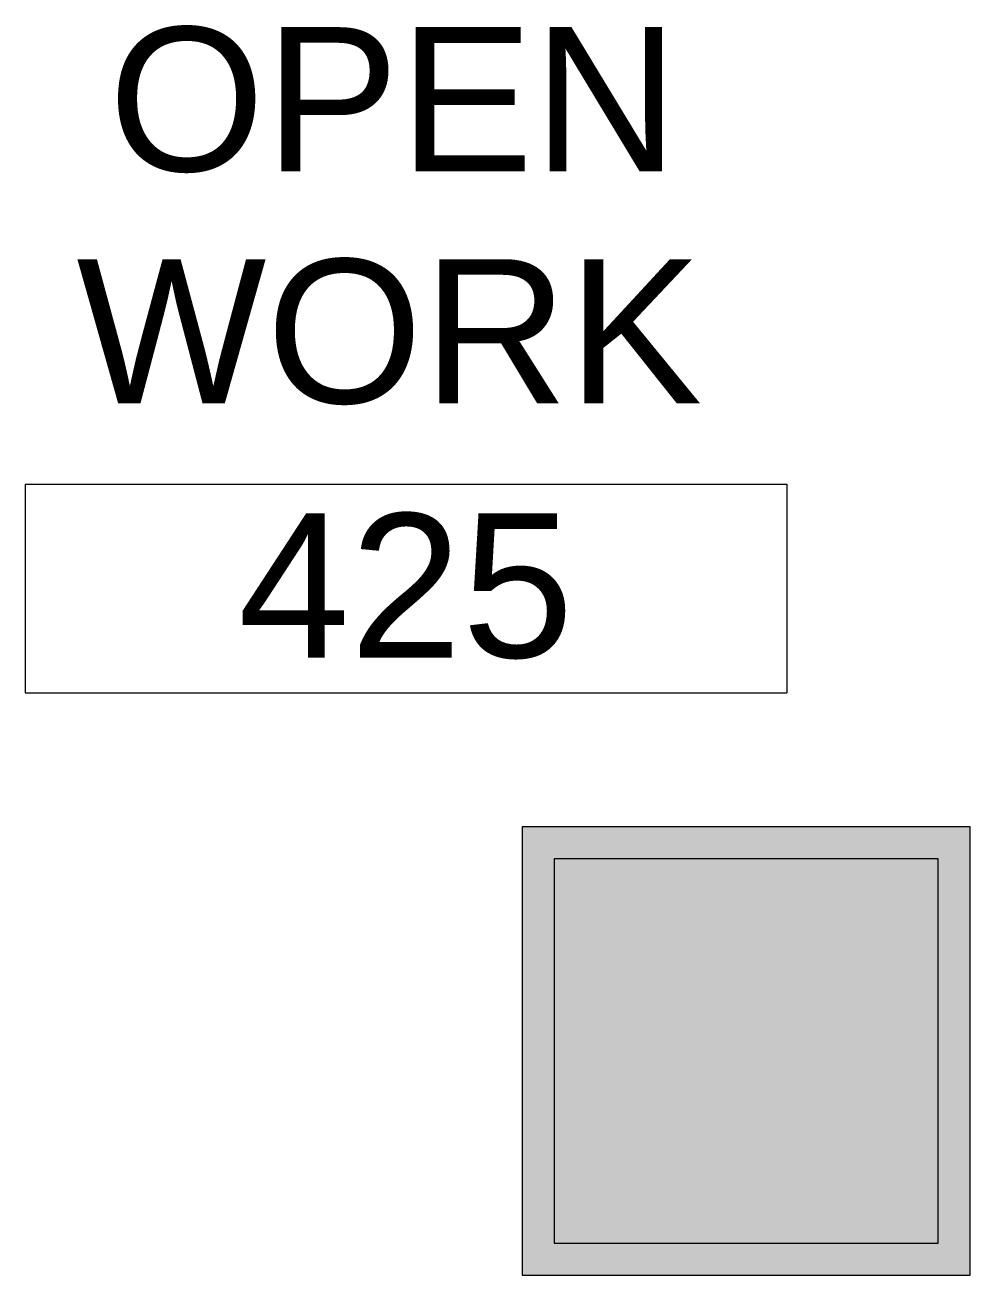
# Model space of a CAD drawing. Header units: inches. Extents: x 1 to 4333, y -575 to 1753.
# Drawn here: x 3139.6 to 3198.7, y 754.1 to 832.2 of the extents above; entities that cross this region are included whole.
import ezdxf

# ---------------------------------------------------------------- set-up
doc = ezdxf.new("R2010")
doc.units = ezdxf.units.IN
doc.header["$MEASUREMENT"] = 0
for name, color, linetype, lineweight in [('820 1st St NE_04_Clean_dwg', 8, 'Continuous', 9), ('A-AREA-IDEN', 2, 'Continuous', 20), ('IRF-WALL-FULL-HT', 250, 'Continuous', 9), ('IRF-WALL-FULL-HT-HATCH', 250, 'Continuous', 9), ('S-COLS', 52, 'Continuous', 13)]:
    doc.layers.add(name, color=color, linetype=linetype, lineweight=lineweight)
doc.styles.add('Arial', font='arial.ttf', dxfattribs={"height": 9})

# ---------------------------------------------------------------- blocks, each defined once
blk = doc.blocks.new('Concrete-Square-Column - 24 x 24-2599265-New Construction - Tel_Data_Elec Plan')
at = {"layer": 'S-COLS', "lineweight": 9}
blk.add_hatch(color=55, dxfattribs=at).paths.add_polyline_path([(12, -12), (12, 12), (-12, 12), (-12, -12)], flags=0)
at = {"layer": 'S-COLS', "color": 10, "lineweight": 20}
for p, q in [((12, 12), (-12, 12)), ((-12, 12), (-12, -12)), ((12, -12), (12, 12)), ((-12, -12), (12, -12))]:
    blk.add_line(p, q, dxfattribs=at)
blk = doc.blocks.new('820 1st St NE_04_Clean_dwg-2391440-New Construction - Tel_Data_Elec Plan')
at = {"layer": 'IRF-WALL-FULL-HT-HATCH'}
h = blk.add_hatch(color=256, dxfattribs=at)
h.paths.add_polyline_path([(1098.412, 754.065), (1098.412, 782.065), (1070.412, 782.065), (1070.412, 754.065), (1096.412, 754.065)], flags=0)
h.paths.add_polyline_path([(1096.412, 756.065), (1072.412, 756.065), (1072.412, 780.065), (1096.412, 780.065), (1096.412, 764.065)], flags=0)
at = {"layer": 'IRF-WALL-FULL-HT', "flags": 128}
blk.add_lwpolyline([(1098.412, 782.065), (1070.412, 782.065), (1070.412, 754.065), (1098.412, 754.065)], close=True, dxfattribs=at)
blk = doc.blocks.new('FORM Room Tag - Name _ Number-2260771-New Construction - Tel_Data_Elec Plan')
at = {"layer": 'A-AREA-IDEN'}
for p, q in [((-0.24443, -0.02311), (-0.24443, -0.15886)), ((-0.24443, -0.02311), (0.2515, -0.02311)), ((0.2515, -0.02311), (0.2515, -0.15886)), ((-0.24443, -0.15886), (0.2515, -0.15886))]:
    blk.add_line(p, q, dxfattribs=at)

msp = doc.modelspace()

# ---------------------------------------------------------------- block references
at = {"layer": '820 1st St NE_04_Clean_dwg', "color": 250}
msp.add_blockref('820 1st St NE_04_Clean_dwg-2391440-New Construction - Tel_Data_Elec Plan', (2100.246, 0), dxfattribs=at)
at = {"layer": 'A-AREA-IDEN', "xscale": 95.99999999999994, "yscale": 95.99999999999994, "zscale": 95.99999999999994}
msp.add_blockref('FORM Room Tag - Name _ Number-2260771-New Construction - Tel_Data_Elec Plan', (3163.055, 805.695), dxfattribs=at)
at = {"layer": 'S-COLS', "lineweight": 9}
msp.add_blockref('Concrete-Square-Column - 24 x 24-2599265-New Construction - Tel_Data_Elec Plan', (3184.658, 768.065), dxfattribs=at)

# ---------------------------------------------------------------- texts
at = {"layer": 'A-AREA-IDEN', "lineweight": 9, "char_height": 9, "attachment_point": 1, "style": 'Arial'}
for s, insert, width in [('OPEN', (3144.807, 832.044), 43.935), ('WORK', (3142.807, 817.544), 48.783), ('425', (3152.909, 801.653), 25.452)]:
    msp.add_mtext(s, dxfattribs=dict(at, insert=insert, width=width))

doc.saveas('drawing.dxf')
